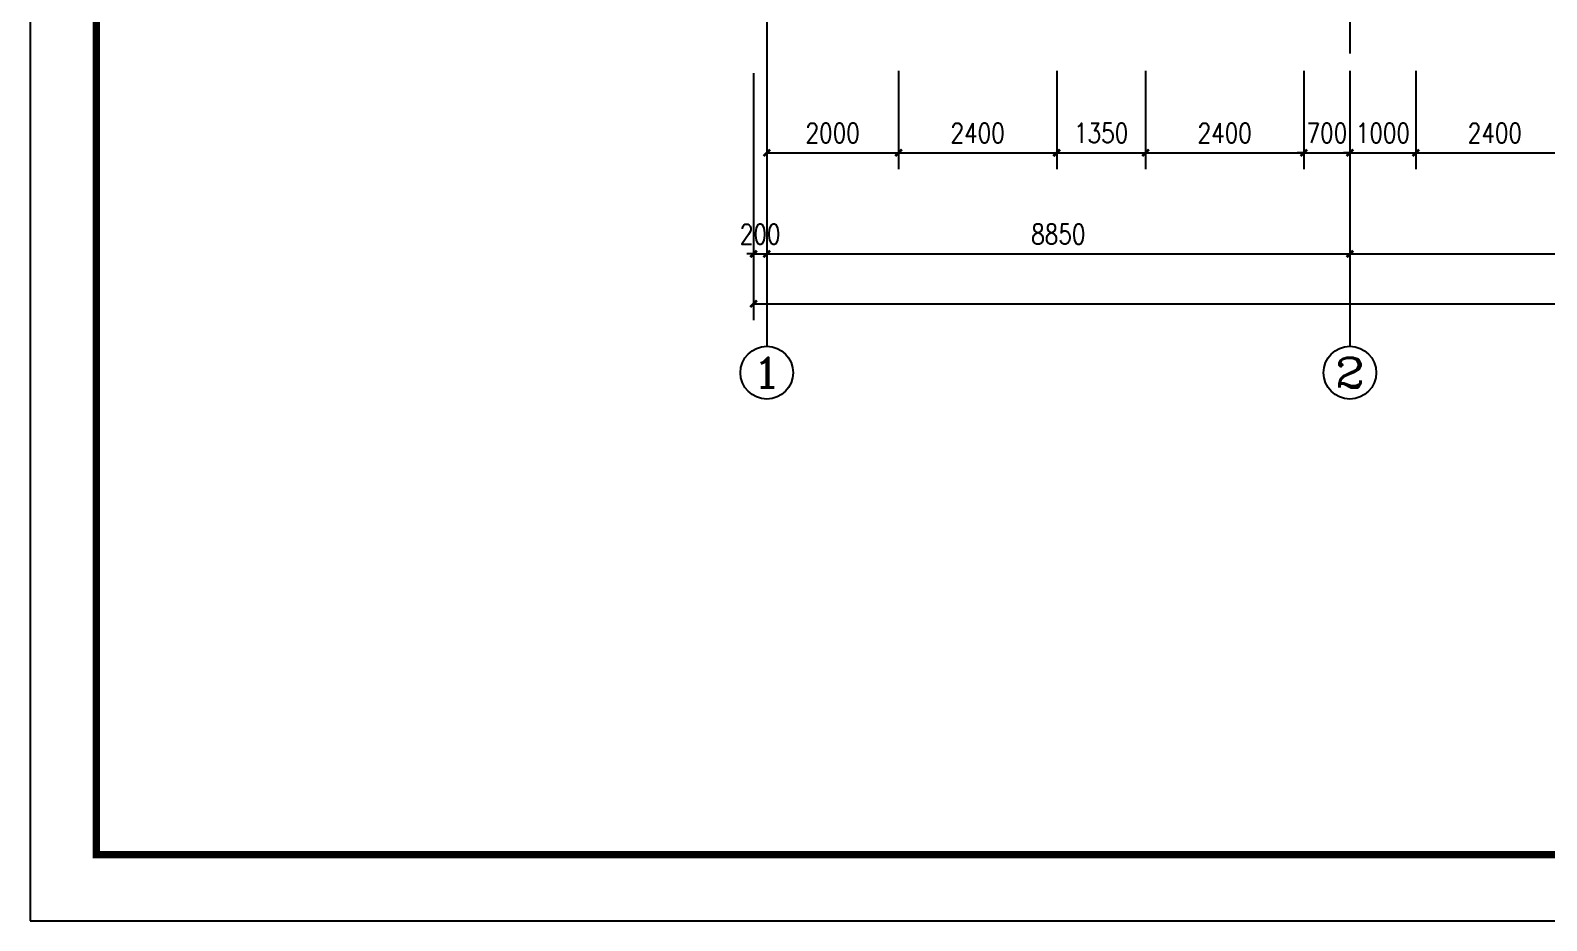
# Model space of a CAD drawing. Header units: millimetres. Extents: x 591771 to 1936534, y -622016 to 355666.
# Drawn here: x 595260 to 618272, y 99061 to 112572 of the extents above; entities that cross this region are included whole.
import ezdxf
from ezdxf.enums import TextEntityAlignment as Align

# ---------------------------------------------------------------- set-up
doc = ezdxf.new("R2010")
doc.units = ezdxf.units.MM
doc.header["$LTSCALE"] = 80
doc.linetypes.add('DOTE', pattern=[2.42, 2, -0.2, 0.02, -0.2])
for name, color, linetype in [('\\M+5BDA8-\\M+5B3DF\\M+5B4E7', 3, 'Continuous'), ('\\M+5BDA8-\\M+5D6E1', 17, 'DOTE'), ('\\M+5BDA8-\\M+5D6E1-\\M+5B1EA\\M+5D7A2', 3, 'Continuous'), ('\\M+5CDBC\\M+5BFF2', 252, 'Continuous'), ('AXIS_TEXT', 7, 'Continuous')]:
    doc.layers.add(name, color=color, linetype=linetype)
doc.styles.add('A-AXIS-LABEL', font='COMPLEX', dxfattribs={"bigfont": 'GBCBIG'})
doc.styles.add('COMPLEX', font='COMPLEX')
doc.styles.add('DIM_FONT', font='SIMPLEX.shx', dxfattribs={"width": 0.8})
doc.dimstyles.new('DIMN', dxfattribs={"dimtxt": 300, "dimasz": 100, "dimexe": 250, "dimexo": 300, "dimgap": 150, "dimtad": 1, "dimdec": 0, "dimzin": 0, "dimdsep": 46, "dimtxsty": 'DIM_FONT', "dimblk": 'ARCHTICK', "dimcen": 0.09, "dimclrt": 7, "dimazin": 2, "dimtfac": 1, "dimtdec": 0, "dimtix": 1, "dimtmove": 2, "dimatfit": 3, "dimldrblk": 'ARCHTICK', "dimfxl": 0, "dimtolj": 1, "dimtzin": 0, "dimarcsym": 0})

# ---------------------------------------------------------------- blocks, each defined once
blk = doc.blocks.new('_ArchTick')
at = {"color": 0, "linetype": 'ByBlock', "const_width": 0.4}
blk.add_lwpolyline([(-0.5, -0.5), (0.5, 0.5)], dxfattribs=at)
blk = doc.blocks.new('*D434')
at = {"layer": '\\M+5BDA8-\\M+5B3DF\\M+5B4E7', "color": 0, "lineweight": -2, "transparency": 16777216}
for p, q in [((606436, 111956), (606436, 110464)), ((608436, 111956), (608436, 110464)), ((606436, 110714), (608436, 110714))]:
    blk.add_line(p, q, dxfattribs=at)
at = {"layer": 'Defpoints', "color": 0, "transparency": 16777216}
for p in [(606436, 112256), (608436, 112256), (608436, 110714)]:
    blk.add_point(p, dxfattribs=at)
at = {"layer": '\\M+5BDA8-\\M+5B3DF\\M+5B4E7', "color": 0, "lineweight": -2, "transparency": 16777216, "xscale": 100, "yscale": 100, "zscale": 100, "rotation": 180}
blk.add_blockref('_ArchTick', (606436, 110714), dxfattribs=at)
at = {"layer": '\\M+5BDA8-\\M+5B3DF\\M+5B4E7', "color": 0, "lineweight": -2, "transparency": 16777216, "xscale": 100, "yscale": 100, "zscale": 100}
blk.add_blockref('_ArchTick', (608436, 110714), dxfattribs=at)
at = {"layer": '\\M+5BDA8-\\M+5B3DF\\M+5B4E7', "color": 7, "transparency": 16777216, "insert": (607436, 111014), "char_height": 300, "attachment_point": 5, "style": 'DIM_FONT'}
blk.add_mtext('\\A1;2000', dxfattribs=at)
blk = doc.blocks.new('*D435')
at = {"layer": '\\M+5BDA8-\\M+5B3DF\\M+5B4E7', "color": 0, "lineweight": -2, "transparency": 16777216}
for p, q in [((608436, 111956), (608436, 110464)), ((610836, 111956), (610836, 110464)), ((608436, 110714), (610836, 110714))]:
    blk.add_line(p, q, dxfattribs=at)
at = {"layer": 'Defpoints', "color": 0, "transparency": 16777216}
for p in [(608436, 112256), (610836, 112256), (610836, 110714)]:
    blk.add_point(p, dxfattribs=at)
at = {"layer": '\\M+5BDA8-\\M+5B3DF\\M+5B4E7', "color": 0, "lineweight": -2, "transparency": 16777216, "xscale": 100, "yscale": 100, "zscale": 100, "rotation": 180}
blk.add_blockref('_ArchTick', (608436, 110714), dxfattribs=at)
at = {"layer": '\\M+5BDA8-\\M+5B3DF\\M+5B4E7', "color": 0, "lineweight": -2, "transparency": 16777216, "xscale": 100, "yscale": 100, "zscale": 100}
blk.add_blockref('_ArchTick', (610836, 110714), dxfattribs=at)
at = {"layer": '\\M+5BDA8-\\M+5B3DF\\M+5B4E7', "color": 7, "transparency": 16777216, "insert": (609636, 111014), "char_height": 300, "attachment_point": 5, "style": 'DIM_FONT'}
blk.add_mtext('\\A1;2400', dxfattribs=at)
blk = doc.blocks.new('*D436')
at = {"layer": '\\M+5BDA8-\\M+5B3DF\\M+5B4E7', "color": 0, "lineweight": -2, "transparency": 16777216}
for p, q in [((610836, 111956), (610836, 110464)), ((612186, 111956), (612186, 110464)), ((610836, 110714), (612186, 110714))]:
    blk.add_line(p, q, dxfattribs=at)
at = {"layer": 'Defpoints', "color": 0, "transparency": 16777216}
for p in [(610836, 112256), (612186, 112256), (612186, 110714)]:
    blk.add_point(p, dxfattribs=at)
at = {"layer": '\\M+5BDA8-\\M+5B3DF\\M+5B4E7', "color": 0, "lineweight": -2, "transparency": 16777216, "xscale": 100, "yscale": 100, "zscale": 100, "rotation": 180}
blk.add_blockref('_ArchTick', (610836, 110714), dxfattribs=at)
at = {"layer": '\\M+5BDA8-\\M+5B3DF\\M+5B4E7', "color": 0, "lineweight": -2, "transparency": 16777216, "xscale": 100, "yscale": 100, "zscale": 100}
blk.add_blockref('_ArchTick', (612186, 110714), dxfattribs=at)
at = {"layer": '\\M+5BDA8-\\M+5B3DF\\M+5B4E7', "color": 7, "transparency": 16777216, "insert": (611511, 111014), "char_height": 300, "attachment_point": 5, "style": 'DIM_FONT'}
blk.add_mtext('\\A1;1350', dxfattribs=at)
blk = doc.blocks.new('*D437')
at = {"layer": '\\M+5BDA8-\\M+5B3DF\\M+5B4E7', "color": 0, "lineweight": -2, "transparency": 16777216}
for p, q in [((612186, 111956), (612186, 110464)), ((614586, 111956), (614586, 110464)), ((612186, 110714), (614586, 110714))]:
    blk.add_line(p, q, dxfattribs=at)
at = {"layer": 'Defpoints', "color": 0, "transparency": 16777216}
for p in [(612186, 112256), (614586, 112256), (614586, 110714)]:
    blk.add_point(p, dxfattribs=at)
at = {"layer": '\\M+5BDA8-\\M+5B3DF\\M+5B4E7', "color": 0, "lineweight": -2, "transparency": 16777216, "xscale": 100, "yscale": 100, "zscale": 100, "rotation": 180}
blk.add_blockref('_ArchTick', (612186, 110714), dxfattribs=at)
at = {"layer": '\\M+5BDA8-\\M+5B3DF\\M+5B4E7', "color": 0, "lineweight": -2, "transparency": 16777216, "xscale": 100, "yscale": 100, "zscale": 100}
blk.add_blockref('_ArchTick', (614586, 110714), dxfattribs=at)
at = {"layer": '\\M+5BDA8-\\M+5B3DF\\M+5B4E7', "color": 7, "transparency": 16777216, "insert": (613386, 111014), "char_height": 300, "attachment_point": 5, "style": 'DIM_FONT'}
blk.add_mtext('\\A1;2400', dxfattribs=at)
blk = doc.blocks.new('*D438')
at = {"layer": '\\M+5BDA8-\\M+5B3DF\\M+5B4E7', "color": 0, "lineweight": -2, "transparency": 16777216}
for p, q in [((614586, 111956), (614586, 110464)), ((615286, 111956), (615286, 110464)), ((614586, 110714), (614486, 110714)), ((614586, 110714), (615286, 110714)), ((615286, 110714), (615386, 110714))]:
    blk.add_line(p, q, dxfattribs=at)
at = {"layer": 'Defpoints', "color": 0, "transparency": 16777216}
for p in [(614586, 112256), (615286, 112256), (615286, 110714)]:
    blk.add_point(p, dxfattribs=at)
at = {"layer": '\\M+5BDA8-\\M+5B3DF\\M+5B4E7', "color": 0, "lineweight": -2, "transparency": 16777216, "xscale": 100, "yscale": 100, "zscale": 100}
blk.add_blockref('_ArchTick', (614586, 110714), dxfattribs=at)
at = {"layer": '\\M+5BDA8-\\M+5B3DF\\M+5B4E7', "color": 0, "lineweight": -2, "transparency": 16777216, "xscale": 100, "yscale": 100, "zscale": 100, "rotation": 180}
blk.add_blockref('_ArchTick', (615286, 110714), dxfattribs=at)
at = {"layer": '\\M+5BDA8-\\M+5B3DF\\M+5B4E7', "color": 7, "transparency": 16777216, "insert": (614936, 111014), "char_height": 300, "attachment_point": 5, "style": 'DIM_FONT'}
blk.add_mtext('\\A1;700', dxfattribs=at)
blk = doc.blocks.new('*D439')
at = {"layer": '\\M+5BDA8-\\M+5B3DF\\M+5B4E7', "color": 0, "lineweight": -2, "transparency": 16777216}
for p, q in [((615286, 111956), (615286, 110464)), ((616286, 111956), (616286, 110464)), ((615286, 110714), (615186, 110714)), ((615286, 110714), (616286, 110714)), ((616286, 110714), (616386, 110714))]:
    blk.add_line(p, q, dxfattribs=at)
at = {"layer": 'Defpoints', "color": 0, "transparency": 16777216}
for p in [(615286, 112256), (616286, 112256), (616286, 110714)]:
    blk.add_point(p, dxfattribs=at)
at = {"layer": '\\M+5BDA8-\\M+5B3DF\\M+5B4E7', "color": 0, "lineweight": -2, "transparency": 16777216, "xscale": 100, "yscale": 100, "zscale": 100}
blk.add_blockref('_ArchTick', (615286, 110714), dxfattribs=at)
at = {"layer": '\\M+5BDA8-\\M+5B3DF\\M+5B4E7', "color": 0, "lineweight": -2, "transparency": 16777216, "xscale": 100, "yscale": 100, "zscale": 100, "rotation": 180}
blk.add_blockref('_ArchTick', (616286, 110714), dxfattribs=at)
at = {"layer": '\\M+5BDA8-\\M+5B3DF\\M+5B4E7', "color": 7, "transparency": 16777216, "insert": (615786, 111014), "char_height": 300, "attachment_point": 5, "style": 'DIM_FONT'}
blk.add_mtext('\\A1;1000', dxfattribs=at)
blk = doc.blocks.new('*D440')
at = {"layer": '\\M+5BDA8-\\M+5B3DF\\M+5B4E7', "color": 0, "lineweight": -2, "transparency": 16777216}
for p, q in [((616286, 111956), (616286, 110464)), ((618686, 111956), (618686, 110464)), ((616286, 110714), (618686, 110714))]:
    blk.add_line(p, q, dxfattribs=at)
at = {"layer": 'Defpoints', "color": 0, "transparency": 16777216}
for p in [(616286, 112256), (618686, 112256), (618686, 110714)]:
    blk.add_point(p, dxfattribs=at)
at = {"layer": '\\M+5BDA8-\\M+5B3DF\\M+5B4E7', "color": 0, "lineweight": -2, "transparency": 16777216, "xscale": 100, "yscale": 100, "zscale": 100, "rotation": 180}
blk.add_blockref('_ArchTick', (616286, 110714), dxfattribs=at)
at = {"layer": '\\M+5BDA8-\\M+5B3DF\\M+5B4E7', "color": 0, "lineweight": -2, "transparency": 16777216, "xscale": 100, "yscale": 100, "zscale": 100}
blk.add_blockref('_ArchTick', (618686, 110714), dxfattribs=at)
at = {"layer": '\\M+5BDA8-\\M+5B3DF\\M+5B4E7', "color": 7, "transparency": 16777216, "insert": (617486, 111014), "char_height": 300, "attachment_point": 5, "style": 'DIM_FONT'}
blk.add_mtext('\\A1;2400', dxfattribs=at)
blk = doc.blocks.new('*D568')
at = {"layer": '\\M+5BDA8-\\M+5B3DF\\M+5B4E7', "color": 0, "lineweight": -2, "transparency": 16777216}
for p, q in [((606236, 110882), (606236, 108172)), ((660736, 110882), (660736, 108172)), ((606236, 108422), (660736, 108422))]:
    blk.add_line(p, q, dxfattribs=at)
at = {"layer": 'Defpoints', "color": 0, "transparency": 16777216}
for p in [(606236, 111182), (660736, 111182), (660736, 108422)]:
    blk.add_point(p, dxfattribs=at)
at = {"layer": '\\M+5BDA8-\\M+5B3DF\\M+5B4E7', "color": 0, "lineweight": -2, "transparency": 16777216, "xscale": 100, "yscale": 100, "zscale": 100}
for p, rotation in [((606236, 108422), 180.0000912769841), ((660736, 108422), 9.127698404041481e-05)]:
    blk.add_blockref('_ArchTick', p, dxfattribs=dict(at, rotation=rotation))
at = {"layer": '\\M+5BDA8-\\M+5B3DF\\M+5B4E7', "color": 7, "transparency": 16777216, "insert": (633486, 108722), "char_height": 300, "attachment_point": 5, "rotation": 0.0001, "style": 'DIM_FONT'}
blk.add_mtext('\\A1;54500', dxfattribs=at)
blk = doc.blocks.new('*D570')
at = {"layer": '\\M+5BDA8-\\M+5B3DF\\M+5B4E7', "color": 0, "lineweight": -2, "transparency": 16777216}
for p, q in [((606236, 111920), (606236, 108929)), ((606436, 111920), (606436, 108929)), ((606236, 109179), (606136, 109179)), ((606236, 109179), (606436, 109179)), ((606436, 109179), (606536, 109179))]:
    blk.add_line(p, q, dxfattribs=at)
at = {"layer": 'Defpoints', "color": 0, "transparency": 16777216}
for p in [(606236, 112220), (606436, 112220), (606436, 109179)]:
    blk.add_point(p, dxfattribs=at)
at = {"layer": '\\M+5BDA8-\\M+5B3DF\\M+5B4E7', "color": 0, "lineweight": -2, "transparency": 16777216, "xscale": 100, "yscale": 100, "zscale": 100}
for p, rotation in [((606236, 109179), 9.127698221256253e-05), ((606436, 109179), 180.0000912769822)]:
    blk.add_blockref('_ArchTick', p, dxfattribs=dict(at, rotation=rotation))
at = {"layer": '\\M+5BDA8-\\M+5B3DF\\M+5B4E7', "color": 7, "transparency": 16777216, "insert": (606336, 109479), "char_height": 300, "attachment_point": 5, "rotation": 0.0001, "style": 'DIM_FONT'}
blk.add_mtext('\\A1;200', dxfattribs=at)
blk = doc.blocks.new('*D585')
at = {"layer": '\\M+5BDA8-\\M+5B3DF\\M+5B4E7', "color": 0, "lineweight": -2, "transparency": 16777216}
for p, q in [((606436, 110714), (606436, 108929)), ((615286, 110714), (615286, 108929)), ((606436, 109179), (615286, 109179))]:
    blk.add_line(p, q, dxfattribs=at)
at = {"layer": 'Defpoints', "color": 0, "transparency": 16777216}
for p in [(606436, 111014), (615286, 111014), (615286, 109179)]:
    blk.add_point(p, dxfattribs=at)
at = {"layer": '\\M+5BDA8-\\M+5B3DF\\M+5B4E7', "color": 0, "lineweight": -2, "transparency": 16777216, "xscale": 100, "yscale": 100, "zscale": 100, "rotation": 180}
blk.add_blockref('_ArchTick', (606436, 109179), dxfattribs=at)
at = {"layer": '\\M+5BDA8-\\M+5B3DF\\M+5B4E7', "color": 0, "lineweight": -2, "transparency": 16777216, "xscale": 100, "yscale": 100, "zscale": 100}
blk.add_blockref('_ArchTick', (615286, 109179), dxfattribs=at)
at = {"layer": '\\M+5BDA8-\\M+5B3DF\\M+5B4E7', "color": 7, "transparency": 16777216, "insert": (610861, 109479), "char_height": 300, "attachment_point": 5, "style": 'DIM_FONT'}
blk.add_mtext('\\A1;8850', dxfattribs=at)
blk = doc.blocks.new('*D586')
at = {"layer": '\\M+5BDA8-\\M+5B3DF\\M+5B4E7', "color": 0, "lineweight": -2, "transparency": 16777216}
for p, q in [((615286, 110714), (615286, 108929)), ((624086, 110714), (624086, 108929)), ((615286, 109179), (624086, 109179))]:
    blk.add_line(p, q, dxfattribs=at)
at = {"layer": 'Defpoints', "color": 0, "transparency": 16777216}
for p in [(615286, 111014), (624086, 111014), (624086, 109179)]:
    blk.add_point(p, dxfattribs=at)
at = {"layer": '\\M+5BDA8-\\M+5B3DF\\M+5B4E7', "color": 0, "lineweight": -2, "transparency": 16777216, "xscale": 100, "yscale": 100, "zscale": 100, "rotation": 180}
blk.add_blockref('_ArchTick', (615286, 109179), dxfattribs=at)
at = {"layer": '\\M+5BDA8-\\M+5B3DF\\M+5B4E7', "color": 0, "lineweight": -2, "transparency": 16777216, "xscale": 100, "yscale": 100, "zscale": 100}
blk.add_blockref('_ArchTick', (624086, 109179), dxfattribs=at)
at = {"layer": '\\M+5BDA8-\\M+5B3DF\\M+5B4E7', "color": 7, "transparency": 16777216, "insert": (619686, 109479), "char_height": 300, "attachment_point": 5, "style": 'DIM_FONT'}
blk.add_mtext('\\A1;8800', dxfattribs=at)
blk = doc.blocks.new('_AXISO')
blk.add_circle((0, 0), 0.5)
at = {"layer": 'AXIS_TEXT', "style": 'COMPLEX'}
blk.add_attdef('A', text='', height=0.56, dxfattribs=at).set_placement((-0.25, -0.28), (0.25, -0.28), align=Align.FIT)

msp = doc.modelspace()

# ---------------------------------------------------------------- linework, layer by layer
at = {"layer": '\\M+5BDA8-\\M+5D6E1', "ltscale": 10}
for p, q in [((606431.1, 150092.6), (606435.9, 111920.5)), ((615285.7, 150092.6), (615285.8, 112220.5))]:
    msp.add_line(p, q, dxfattribs=at)
at = {"layer": '\\M+5BDA8-\\M+5D6E1-\\M+5B1EA\\M+5D7A2'}
for p, q in [((606435.9, 109776.8), (606435.9, 107776.8)), ((615285.8, 109776.8), (615285.8, 107776.8))]:
    msp.add_line(p, q, dxfattribs=at)
at = {"layer": '\\M+5CDBC\\M+5BFF2', "color": 2}
msp.add_lwpolyline([(595259.9, 99060.8), (679359.9, 99060.8), (679359.9, 158460.8), (595259.9, 158460.8)], close=True, dxfattribs=at)
at = {"layer": '\\M+5CDBC\\M+5BFF2', "color": 2, "const_width": 112.5}
msp.add_lwpolyline([(596260, 100060.8), (678359.9, 100060.8), (678359.9, 157460.8), (596260, 157460.8)], close=True, dxfattribs=at)

# ---------------------------------------------------------------- block references
at = {"layer": '\\M+5BDA8-\\M+5D6E1-\\M+5B1EA\\M+5D7A2'}
ref = msp.add_blockref('_AXISO', (606435.9, 107376.8), dxfattribs=dict(at, xscale=800, yscale=800, zscale=800))
ref.add_attrib('A', '1', dxfattribs={"layer": 'AXIS_TEXT', "height": 452.5, "style": 'A-AXIS-LABEL', "width": 2.333333}).set_placement((606209.6, 107150.5), (606662.1, 107150.5), align=Align.FIT)
ref = msp.add_blockref('_AXISO', (615285.8, 107376.8), dxfattribs=dict(at, xscale=800, yscale=800, zscale=800))
ref.add_attrib('A', '2', dxfattribs={"layer": 'AXIS_TEXT', "height": 452.5, "style": 'A-AXIS-LABEL', "width": 1.5}).set_placement((615059.5, 107150.5), (615512.1, 107150.5), align=Align.FIT)

# ---------------------------------------------------------------- dimensions: what is measured, and where the dimension line sits
at = {"layer": '\\M+5BDA8-\\M+5B3DF\\M+5B4E7'}
for p1, p2, distance, picture, middle in [((606235.9, 112220.5), (606435.9, 112220.5), -3041.7, '*D570', (606335.9, 109478.7)), ((606435.9, 112255.6), (608435.9, 112255.6), -1541.4, '*D434', (607435.9, 111014.2)), ((608435.9, 112255.6), (610835.9, 112255.6), -1541.4, '*D435', (609635.9, 111014.2)), ((610835.9, 112255.6), (612185.8, 112255.6), -1541.4, '*D436', (611510.8, 111014.2)), ((612185.8, 112255.6), (614585.8, 112255.6), -1541.4, '*D437', (613385.8, 111014.2)), ((614585.8, 112255.6), (615285.8, 112255.6), -1541.4, '*D438', (614935.8, 111014.2)), ((615285.8, 112255.6), (616285.7, 112255.6), -1541.4, '*D439', (615785.8, 111014.2)), ((616285.7, 112255.6), (618685.7, 112255.6), -1541.4, '*D440', (617485.7, 111014.2)), ((606235.9, 111181.9), (660736.3, 111182), -2759.9, '*D568', (633486.1, 108722.1)), ((606435.9, 111014.2), (615285.8, 111014.2), -1835.5, '*D585', (610860.8, 109478.7)), ((615285.8, 111014.2), (624085.9, 111014.2), -1835.5, '*D586', (619685.9, 109478.7))]:
    dim = msp.add_aligned_dim(p1=p1, p2=p2, distance=distance, dimstyle='DIMN', dxfattribs=at)
    dim.commit()
    dim.dimension.update_dxf_attribs({"geometry": picture, "text_midpoint": middle})

doc.saveas('drawing.dxf')
